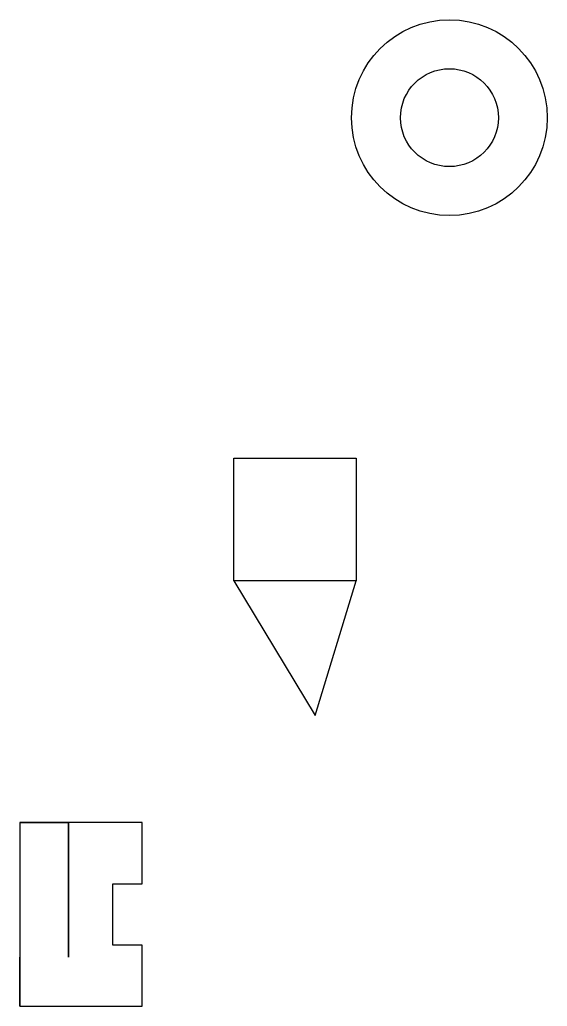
# Model space of a CAD drawing. Header units: millimetres. Extents: x -463 to 347, y 427 to 1218.
# Drawn here: x 131.4 to 347.1, y 426.5 to 829.4 of the extents above.
import ezdxf

# ---------------------------------------------------------------- set-up
doc = ezdxf.new("R2010")
doc.units = ezdxf.units.MM

msp = doc.modelspace()

# ---------------------------------------------------------------- linework, layer by layer
for p, q in [((218.95, 600.29, 412.07), (252.15, 545.26, 412.07)), ((252.15, 545.26, 412.07), (268.95, 600.29, 412.07)), ((181.43, 476.51, 412.07), (181.43, 501.51, 412.07))]:
    msp.add_line(p, q)
at = {"extrusion": (1, 0, 0)}
msp.add_line((131.43, 426.51, 424.07), (131.43, 446.51, 424.07), dxfattribs=at)
at = {"elevation": 412.07}
for points in [[(218.95, 650.29), (268.95, 650.29), (268.95, 600.29), (218.95, 600.29)], [(181.43, 476.51), (181.43, 501.51), (131.43, 501.51), (131.43, 426.51), (181.43, 426.51), (181.43, 451.51), (169.43, 451.51), (169.43, 476.51)]]:
    msp.add_lwpolyline(points, close=True, dxfattribs=at)
at = {"extrusion": (1, 0, 0), "elevation": 131.43}
msp.add_lwpolyline([(426.51, 424.07), (426.51, 424.07)], dxfattribs=at)
msp.add_polyline3d([(131.43, 501.51, 424.07), (151.43, 501.51, 424.07), (151.43, 501.51, 449.07), (151.43, 481.51, 449.07), (151.43, 446.51, 424.07), (151.43, 501.51, 424.07), (151.43, 481.51, 424.07)])
for radius in [40, 20]:
    msp.add_circle((307.06, 789.41, 412.07), radius)

doc.saveas('drawing.dxf')
